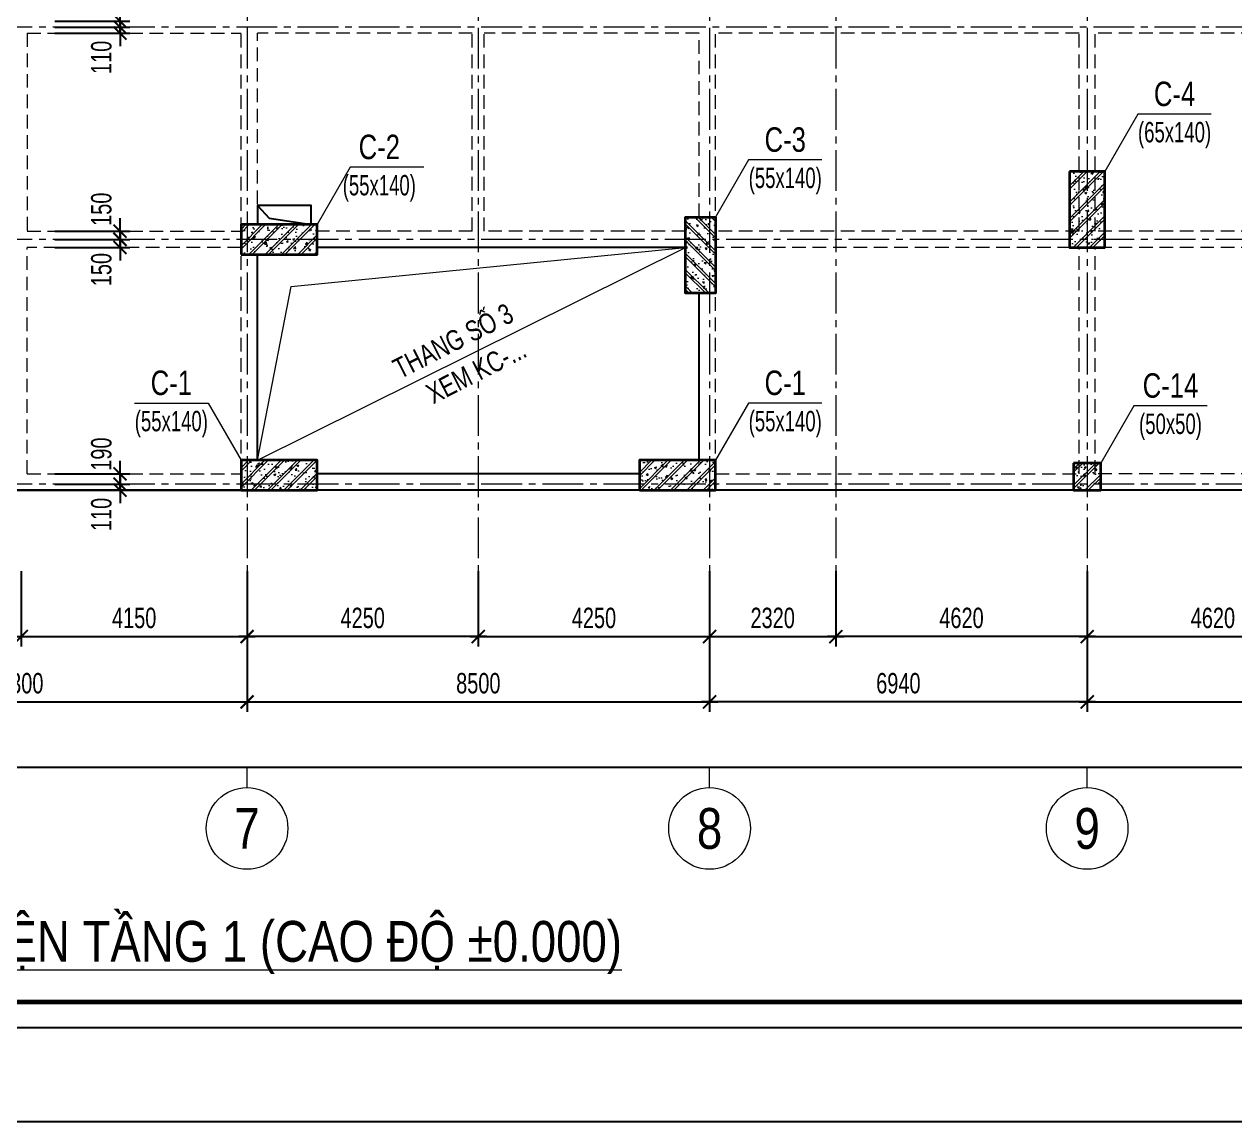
# Model space of a CAD drawing. Header units: millimetres. Extents: x 0 to 132533, y 0 to 93608.
# Drawn here: x 57692 to 79939, y 0 to 20172 of the extents above; entities that cross this region are included whole.
import ezdxf
from ezdxf.enums import TextEntityAlignment as Align

# ---------------------------------------------------------------- set-up
doc = ezdxf.new("R2010")
doc.units = ezdxf.units.MM
doc.header["$LTSCALE"] = 1000
doc.header["$MEASUREMENT"] = 0
doc.linetypes.add('CENTER2', pattern=[1.125, 0.75, -0.125, 0.125, -0.125])
doc.linetypes.add('HIDDEN', pattern=[0.375, 0.25, -0.125])
doc.layers.add('CDC-KHUNGTEN', color=7, linetype='Continuous')
doc.layers.add('TECH_HOLE', color=3, linetype='Continuous')
for name, color, linetype, lineweight in [('CDC.01.AXIS', 160, 'CENTER2', 13), ('CDC.02.DIM', 1, 'Continuous', 18), ('CDC.03.BORDER', 3, 'Continuous', 25), ('CDC.06.TEXT', 2, 'Continuous', 18), ('CDC.07.TEXTCOL', 3, 'Continuous', 18), ('CDC.09.COLUMN', 4, 'Continuous', 35), ('CDC.10.HATCH', 163, 'Continuous', 9), ('CDC.11.NOTE', 1, 'Continuous', 18), ('CDC.13.BEAM', 8, 'HIDDEN', 18), ('TEXTCOL_SHAPE', 6, 'Continuous', 20)]:
    doc.layers.add(name, color=color, linetype=linetype, lineweight=lineweight)
doc.styles.add('KCS_BIGTEXT', font='arial.ttf', dxfattribs={"width": 0.75})
doc.styles.add('KCS_SMTEXT', font='arial.ttf', dxfattribs={"width": 0.7})
doc.dimstyles.new('KCS_DIM150', dxfattribs={"dimscale": 150, "dimtxt": 2.5, "dimasz": 1.6, "dimexe": 1.2, "dimexo": 0, "dimgap": 1, "dimtad": 1, "dimdec": 0, "dimzin": 0, "dimdsep": 46, "dimtxsty": 'KCS_SMTEXT', "dimblk": 'ARCHTICK', "dimcen": 0, "dimdle": 1, "dimclrd": 1, "dimclre": 1, "dimclrt": 2, "dimadec": 0, "dimazin": 0, "dimtfac": 1, "dimtdec": 0, "dimtix": 1, "dimtmove": 2, "dimatfit": 3, "dimfxl": 1, "dimtolj": 1, "dimtzin": 0, "dimarcsym": 0})
pattern_1 = [(50, (428814.13, -433637.55), (358.63009, -31.37607), [37.5, -412.5]), (355, (428814.13, -433637.55), (-69.37567, 376.09607), [30, -330]), (100.4514, (428844.02, -433640.17), (289.2547, 344.71977), [31.8701, -350.57106]), (46.1842, (428814.13, -433537.55), (533.62052, -82.7595), [56.25, -618.75]), (96.6356, (428858.6, -433544.45), (467.33135, 487.05894), [47.80514, -525.8565]), (351.1842, (428814.13, -433537.55), (467.33097, 487.0593), [45, -495]), (21, (428864.13, -433562.55), (298.45353, -201.30945), [37.5, -412.5]), (326, (428864.13, -433562.55), (121.65767, 362.57502), [30, -330]), (71.4514, (428889, -433579.33), (420.11131, 161.26525), [31.8701, -350.57106]), (37.5, (428814.13, -433637.55), (6.079928, 166.446927), [0, -326, 0, -335, 0, -331.25]), (7.5, (428814.13, -433637.55), (131.53477, 197.205856), [0, -191, 0, -318.5, 0, -126.25]), (327.5, (428702.63, -433637.55), (266.911218, -11.277436), [0, -125, 0, -390, 0, -517.5]), (317.5, (428652.63, -433637.55), (291.59308, 50.05249), [0, -162.5, 0, -259, 0, -367.5]), (45, (428814.13, -433637.55), (-150.26019, 150.26019), []), (45, (428814.13, -433576.3), (-150.26019, 150.26019), [])]

# ---------------------------------------------------------------- blocks, each defined once
blk = doc.blocks.new('_ArchTick')
at = {"color": 0, "linetype": 'ByBlock', "const_width": 0.15}
blk.add_lwpolyline([(-0.5, -0.5), (0.5, 0.5)], dxfattribs=at)
blk = doc.blocks.new('*D38')
at = {"layer": 'CDC.02.DIM', "color": 1, "lineweight": -2, "transparency": 16777216}
for p, q in [((14307, 10117), (14307, 6337)), ((92667, 10117), (92667, 6337)), ((14157, 6517), (92817, 6517))]:
    blk.add_line(p, q, dxfattribs=at)
at = {"layer": 'Defpoints', "color": 0, "transparency": 16777216}
for p in [(14307, 10117), (92667, 10117), (92667, 6517)]:
    blk.add_point(p, dxfattribs=at)
at = {"layer": 'CDC.02.DIM', "color": 1, "lineweight": -2, "transparency": 16777216, "xscale": 240, "yscale": 240, "zscale": 240, "rotation": 180}
blk.add_blockref('_ArchTick', (14307, 6517), dxfattribs=at)
at = {"layer": 'CDC.02.DIM', "color": 1, "lineweight": -2, "transparency": 16777216, "xscale": 240, "yscale": 240, "zscale": 240}
blk.add_blockref('_ArchTick', (92667, 6517), dxfattribs=at)
at = {"layer": 'CDC.02.DIM', "color": 2, "transparency": 16777216, "insert": (53487, 6858), "char_height": 375, "attachment_point": 5, "style": 'KCS_SMTEXT'}
blk.add_mtext('\\A1;78360', dxfattribs=at)
blk = doc.blocks.new('*D52')
at = {"layer": 'CDC.02.DIM', "color": 1, "lineweight": -2, "transparency": 16777216}
for p, q in [((53487, 10117), (53487, 7537)), ((61787, 10117), (61787, 7537)), ((53337, 7717), (61937, 7717))]:
    blk.add_line(p, q, dxfattribs=at)
at = {"layer": 'Defpoints', "color": 0, "transparency": 16777216}
for p in [(53487, 10117), (61787, 10117), (61787, 7717)]:
    blk.add_point(p, dxfattribs=at)
at = {"layer": 'CDC.02.DIM', "color": 1, "lineweight": -2, "transparency": 16777216, "xscale": 240, "yscale": 240, "zscale": 240, "rotation": 180}
blk.add_blockref('_ArchTick', (53487, 7717), dxfattribs=at)
at = {"layer": 'CDC.02.DIM', "color": 1, "lineweight": -2, "transparency": 16777216, "xscale": 240, "yscale": 240, "zscale": 240}
blk.add_blockref('_ArchTick', (61787, 7717), dxfattribs=at)
at = {"layer": 'CDC.02.DIM', "color": 2, "transparency": 16777216, "insert": (57637, 8058), "char_height": 375, "attachment_point": 5, "style": 'KCS_SMTEXT'}
blk.add_mtext('\\A1;8300', dxfattribs=at)
blk = doc.blocks.new('*D58')
at = {"layer": 'CDC.02.DIM', "color": 1, "lineweight": -2, "transparency": 16777216}
for p, q in [((70287, 10117), (70287, 8737)), ((72607, 10117), (72607, 8737)), ((70137, 8917), (72757, 8917))]:
    blk.add_line(p, q, dxfattribs=at)
at = {"layer": 'Defpoints', "color": 0, "transparency": 16777216}
for p in [(70287, 10117), (72607, 10117), (72607, 8917)]:
    blk.add_point(p, dxfattribs=at)
at = {"layer": 'CDC.02.DIM', "color": 1, "lineweight": -2, "transparency": 16777216, "xscale": 240, "yscale": 240, "zscale": 240, "rotation": 180}
blk.add_blockref('_ArchTick', (70287, 8917), dxfattribs=at)
at = {"layer": 'CDC.02.DIM', "color": 1, "lineweight": -2, "transparency": 16777216, "xscale": 240, "yscale": 240, "zscale": 240}
blk.add_blockref('_ArchTick', (72607, 8917), dxfattribs=at)
at = {"layer": 'CDC.02.DIM', "color": 2, "transparency": 16777216, "insert": (71447, 9258), "char_height": 375, "attachment_point": 5, "style": 'KCS_SMTEXT'}
blk.add_mtext('\\A1;2320', dxfattribs=at)
blk = doc.blocks.new('*D59')
at = {"layer": 'CDC.02.DIM', "color": 1, "lineweight": -2, "transparency": 16777216}
for p, q in [((61787, 10117), (61787, 8737)), ((66037, 10117), (66037, 8737)), ((66187, 8917), (61637, 8917))]:
    blk.add_line(p, q, dxfattribs=at)
at = {"layer": 'Defpoints', "color": 0, "transparency": 16777216}
for p in [(61787, 10117), (66037, 10117), (61787, 8917)]:
    blk.add_point(p, dxfattribs=at)
at = {"layer": 'CDC.02.DIM', "color": 1, "lineweight": -2, "transparency": 16777216, "xscale": 240, "yscale": 240, "zscale": 240, "rotation": 180}
blk.add_blockref('_ArchTick', (61787, 8917), dxfattribs=at)
at = {"layer": 'CDC.02.DIM', "color": 1, "lineweight": -2, "transparency": 16777216, "xscale": 240, "yscale": 240, "zscale": 240}
blk.add_blockref('_ArchTick', (66037, 8917), dxfattribs=at)
at = {"layer": 'CDC.02.DIM', "color": 2, "transparency": 16777216, "insert": (63912, 9258), "char_height": 375, "attachment_point": 5, "style": 'KCS_SMTEXT'}
blk.add_mtext('\\A1;4250', dxfattribs=at)
blk = doc.blocks.new('*D60')
at = {"layer": 'CDC.02.DIM', "color": 1, "lineweight": -2, "transparency": 16777216}
for p, q in [((66037, 10117), (66037, 8737)), ((70287, 10117), (70287, 8737)), ((65887, 8917), (70437, 8917))]:
    blk.add_line(p, q, dxfattribs=at)
at = {"layer": 'Defpoints', "color": 0, "transparency": 16777216}
for p in [(66037, 10117), (70287, 10117), (70287, 8917)]:
    blk.add_point(p, dxfattribs=at)
at = {"layer": 'CDC.02.DIM', "color": 1, "lineweight": -2, "transparency": 16777216, "xscale": 240, "yscale": 240, "zscale": 240, "rotation": 180}
blk.add_blockref('_ArchTick', (66037, 8917), dxfattribs=at)
at = {"layer": 'CDC.02.DIM', "color": 1, "lineweight": -2, "transparency": 16777216, "xscale": 240, "yscale": 240, "zscale": 240}
blk.add_blockref('_ArchTick', (70287, 8917), dxfattribs=at)
at = {"layer": 'CDC.02.DIM', "color": 2, "transparency": 16777216, "insert": (68162, 9258), "char_height": 375, "attachment_point": 5, "style": 'KCS_SMTEXT'}
blk.add_mtext('\\A1;4250', dxfattribs=at)
blk = doc.blocks.new('*D61')
at = {"layer": 'CDC.02.DIM', "color": 1, "lineweight": -2, "transparency": 16777216}
for p, q in [((77227, 10117), (77227, 7537)), ((84167, 10117), (84167, 7537)), ((77077, 7717), (84317, 7717))]:
    blk.add_line(p, q, dxfattribs=at)
at = {"layer": 'Defpoints', "color": 0, "transparency": 16777216}
for p in [(77227, 10117), (84167, 10117), (84167, 7717)]:
    blk.add_point(p, dxfattribs=at)
at = {"layer": 'CDC.02.DIM', "color": 1, "lineweight": -2, "transparency": 16777216, "xscale": 240, "yscale": 240, "zscale": 240, "rotation": 180}
blk.add_blockref('_ArchTick', (77227, 7717), dxfattribs=at)
at = {"layer": 'CDC.02.DIM', "color": 1, "lineweight": -2, "transparency": 16777216, "xscale": 240, "yscale": 240, "zscale": 240}
blk.add_blockref('_ArchTick', (84167, 7717), dxfattribs=at)
at = {"layer": 'CDC.02.DIM', "color": 2, "transparency": 16777216, "insert": (80697, 8058), "char_height": 375, "attachment_point": 5, "style": 'KCS_SMTEXT'}
blk.add_mtext('\\A1;6940', dxfattribs=at)
blk = doc.blocks.new('*D62')
at = {"layer": 'CDC.02.DIM', "color": 1, "lineweight": -2, "transparency": 16777216}
for p, q in [((70287, 10117), (70287, 7537)), ((77227, 10117), (77227, 7537)), ((77377, 7717), (70137, 7717))]:
    blk.add_line(p, q, dxfattribs=at)
at = {"layer": 'Defpoints', "color": 0, "transparency": 16777216}
for p in [(70287, 10117), (77227, 10117), (70287, 7717)]:
    blk.add_point(p, dxfattribs=at)
at = {"layer": 'CDC.02.DIM', "color": 1, "lineweight": -2, "transparency": 16777216, "xscale": 240, "yscale": 240, "zscale": 240, "rotation": 180}
blk.add_blockref('_ArchTick', (70287, 7717), dxfattribs=at)
at = {"layer": 'CDC.02.DIM', "color": 1, "lineweight": -2, "transparency": 16777216, "xscale": 240, "yscale": 240, "zscale": 240}
blk.add_blockref('_ArchTick', (77227, 7717), dxfattribs=at)
at = {"layer": 'CDC.02.DIM', "color": 2, "transparency": 16777216, "insert": (73757, 8058), "char_height": 375, "attachment_point": 5, "style": 'KCS_SMTEXT'}
blk.add_mtext('\\A1;6940', dxfattribs=at)
blk = doc.blocks.new('*D63')
at = {"layer": 'CDC.02.DIM', "color": 1, "lineweight": -2, "transparency": 16777216}
for p, q in [((61787, 10117), (61787, 7537)), ((70287, 10117), (70287, 7537)), ((61637, 7717), (70437, 7717))]:
    blk.add_line(p, q, dxfattribs=at)
at = {"layer": 'Defpoints', "color": 0, "transparency": 16777216}
for p in [(61787, 10117), (70287, 10117), (70287, 7717)]:
    blk.add_point(p, dxfattribs=at)
at = {"layer": 'CDC.02.DIM', "color": 1, "lineweight": -2, "transparency": 16777216, "xscale": 240, "yscale": 240, "zscale": 240, "rotation": 180}
blk.add_blockref('_ArchTick', (61787, 7717), dxfattribs=at)
at = {"layer": 'CDC.02.DIM', "color": 1, "lineweight": -2, "transparency": 16777216, "xscale": 240, "yscale": 240, "zscale": 240}
blk.add_blockref('_ArchTick', (70287, 7717), dxfattribs=at)
at = {"layer": 'CDC.02.DIM', "color": 2, "transparency": 16777216, "insert": (66037, 8058), "char_height": 375, "attachment_point": 5, "style": 'KCS_SMTEXT'}
blk.add_mtext('\\A1;8500', dxfattribs=at)
blk = doc.blocks.new('*D65')
at = {"layer": 'CDC.02.DIM', "color": 1, "lineweight": -2, "transparency": 16777216}
for p, q in [((77227, 10117), (77227, 8737)), ((81847, 10117), (81847, 8737)), ((77077, 8917), (81997, 8917))]:
    blk.add_line(p, q, dxfattribs=at)
at = {"layer": 'Defpoints', "color": 0, "transparency": 16777216}
for p in [(77227, 10117), (81847, 10117), (81847, 8917)]:
    blk.add_point(p, dxfattribs=at)
at = {"layer": 'CDC.02.DIM', "color": 1, "lineweight": -2, "transparency": 16777216, "xscale": 240, "yscale": 240, "zscale": 240, "rotation": 180}
blk.add_blockref('_ArchTick', (77227, 8917), dxfattribs=at)
at = {"layer": 'CDC.02.DIM', "color": 1, "lineweight": -2, "transparency": 16777216, "xscale": 240, "yscale": 240, "zscale": 240}
blk.add_blockref('_ArchTick', (81847, 8917), dxfattribs=at)
at = {"layer": 'CDC.02.DIM', "color": 2, "transparency": 16777216, "insert": (79537, 9258), "char_height": 375, "attachment_point": 5, "style": 'KCS_SMTEXT'}
blk.add_mtext('\\A1;4620', dxfattribs=at)
blk = doc.blocks.new('*D66')
at = {"layer": 'CDC.02.DIM', "color": 1, "lineweight": -2, "transparency": 16777216}
for p, q in [((72607, 10117), (72607, 8737)), ((77227, 10117), (77227, 8737)), ((77377, 8917), (72457, 8917))]:
    blk.add_line(p, q, dxfattribs=at)
at = {"layer": 'Defpoints', "color": 0, "transparency": 16777216}
for p in [(72607, 10117), (77227, 10117), (72607, 8917)]:
    blk.add_point(p, dxfattribs=at)
at = {"layer": 'CDC.02.DIM', "color": 1, "lineweight": -2, "transparency": 16777216, "xscale": 240, "yscale": 240, "zscale": 240, "rotation": 180}
blk.add_blockref('_ArchTick', (72607, 8917), dxfattribs=at)
at = {"layer": 'CDC.02.DIM', "color": 1, "lineweight": -2, "transparency": 16777216, "xscale": 240, "yscale": 240, "zscale": 240}
blk.add_blockref('_ArchTick', (77227, 8917), dxfattribs=at)
at = {"layer": 'CDC.02.DIM', "color": 2, "transparency": 16777216, "insert": (74917, 9258), "char_height": 375, "attachment_point": 5, "style": 'KCS_SMTEXT'}
blk.add_mtext('\\A1;4620', dxfattribs=at)
blk = doc.blocks.new('*D67')
at = {"layer": 'CDC.02.DIM', "color": 1, "lineweight": -2, "transparency": 16777216}
for p, q in [((57637, 10117), (57637, 8737)), ((61787, 10117), (61787, 8737)), ((57487, 8917), (61937, 8917))]:
    blk.add_line(p, q, dxfattribs=at)
at = {"layer": 'Defpoints', "color": 0, "transparency": 16777216}
for p in [(57637, 10117), (61787, 10117), (61787, 8917)]:
    blk.add_point(p, dxfattribs=at)
at = {"layer": 'CDC.02.DIM', "color": 1, "lineweight": -2, "transparency": 16777216, "xscale": 240, "yscale": 240, "zscale": 240, "rotation": 180}
blk.add_blockref('_ArchTick', (57637, 8917), dxfattribs=at)
at = {"layer": 'CDC.02.DIM', "color": 1, "lineweight": -2, "transparency": 16777216, "xscale": 240, "yscale": 240, "zscale": 240}
blk.add_blockref('_ArchTick', (61787, 8917), dxfattribs=at)
at = {"layer": 'CDC.02.DIM', "color": 2, "transparency": 16777216, "insert": (59712, 9258), "char_height": 375, "attachment_point": 5, "style": 'KCS_SMTEXT'}
blk.add_mtext('\\A1;4150', dxfattribs=at)
blk = doc.blocks.new('*D68')
at = {"layer": 'CDC.02.DIM', "color": 1, "lineweight": -2, "transparency": 16777216}
for p, q in [((53487, 10117), (53487, 8737)), ((57637, 10117), (57637, 8737)), ((53337, 8917), (57787, 8917))]:
    blk.add_line(p, q, dxfattribs=at)
at = {"layer": 'Defpoints', "color": 0, "transparency": 16777216}
for p in [(53487, 10117), (57637, 10117), (57637, 8917)]:
    blk.add_point(p, dxfattribs=at)
at = {"layer": 'CDC.02.DIM', "color": 1, "lineweight": -2, "transparency": 16777216, "xscale": 240, "yscale": 240, "zscale": 240, "rotation": 180}
blk.add_blockref('_ArchTick', (53487, 8917), dxfattribs=at)
at = {"layer": 'CDC.02.DIM', "color": 1, "lineweight": -2, "transparency": 16777216, "xscale": 240, "yscale": 240, "zscale": 240}
blk.add_blockref('_ArchTick', (57637, 8917), dxfattribs=at)
at = {"layer": 'CDC.02.DIM', "color": 2, "transparency": 16777216, "insert": (55562, 9258), "char_height": 375, "attachment_point": 5, "style": 'KCS_SMTEXT'}
blk.add_mtext('\\A1;4150', dxfattribs=at)
blk = doc.blocks.new('*D70')
at = {"layer": 'CDC.02.DIM', "color": 1, "lineweight": -2, "transparency": 16777216}
for p, q in [((77227, 10117), (77227, 7537)), ((84167, 10117), (84167, 7537)), ((77077, 7717), (84317, 7717))]:
    blk.add_line(p, q, dxfattribs=at)
at = {"layer": 'Defpoints', "color": 0, "transparency": 16777216}
for p in [(77227, 10117), (84167, 10117), (84167, 7717)]:
    blk.add_point(p, dxfattribs=at)
at = {"layer": 'CDC.02.DIM', "color": 1, "lineweight": -2, "transparency": 16777216, "xscale": 240, "yscale": 240, "zscale": 240, "rotation": 180}
blk.add_blockref('_ArchTick', (77227, 7717), dxfattribs=at)
at = {"layer": 'CDC.02.DIM', "color": 1, "lineweight": -2, "transparency": 16777216, "xscale": 240, "yscale": 240, "zscale": 240}
blk.add_blockref('_ArchTick', (84167, 7717), dxfattribs=at)
at = {"layer": 'CDC.02.DIM', "color": 2, "transparency": 16777216, "insert": (80697, 8058), "char_height": 375, "attachment_point": 5, "style": 'KCS_SMTEXT'}
blk.add_mtext('\\A1;6940', dxfattribs=at)
blk = doc.blocks.new('*D71')
at = {"layer": 'CDC.02.DIM', "color": 1, "lineweight": -2, "transparency": 16777216}
for p, q in [((70287, 10117), (70287, 7537)), ((77227, 10117), (77227, 7537)), ((77377, 7717), (70137, 7717))]:
    blk.add_line(p, q, dxfattribs=at)
at = {"layer": 'Defpoints', "color": 0, "transparency": 16777216}
for p in [(70287, 10117), (77227, 10117), (70287, 7717)]:
    blk.add_point(p, dxfattribs=at)
at = {"layer": 'CDC.02.DIM', "color": 1, "lineweight": -2, "transparency": 16777216, "xscale": 240, "yscale": 240, "zscale": 240, "rotation": 180}
blk.add_blockref('_ArchTick', (70287, 7717), dxfattribs=at)
at = {"layer": 'CDC.02.DIM', "color": 1, "lineweight": -2, "transparency": 16777216, "xscale": 240, "yscale": 240, "zscale": 240}
blk.add_blockref('_ArchTick', (77227, 7717), dxfattribs=at)
at = {"layer": 'CDC.02.DIM', "color": 2, "transparency": 16777216, "insert": (73757, 8058), "char_height": 375, "attachment_point": 5, "style": 'KCS_SMTEXT'}
blk.add_mtext('\\A1;6940', dxfattribs=at)
blk = doc.blocks.new('*D72')
at = {"layer": 'CDC.02.DIM', "color": 1, "lineweight": -2, "transparency": 16777216}
for p, q in [((61787, 10117), (61787, 7537)), ((70287, 10117), (70287, 7537)), ((61637, 7717), (70437, 7717))]:
    blk.add_line(p, q, dxfattribs=at)
at = {"layer": 'Defpoints', "color": 0, "transparency": 16777216}
for p in [(61787, 10117), (70287, 10117), (70287, 7717)]:
    blk.add_point(p, dxfattribs=at)
at = {"layer": 'CDC.02.DIM', "color": 1, "lineweight": -2, "transparency": 16777216, "xscale": 240, "yscale": 240, "zscale": 240, "rotation": 180}
blk.add_blockref('_ArchTick', (61787, 7717), dxfattribs=at)
at = {"layer": 'CDC.02.DIM', "color": 1, "lineweight": -2, "transparency": 16777216, "xscale": 240, "yscale": 240, "zscale": 240}
blk.add_blockref('_ArchTick', (70287, 7717), dxfattribs=at)
at = {"layer": 'CDC.02.DIM', "color": 2, "transparency": 16777216, "insert": (66037, 8058), "char_height": 375, "attachment_point": 5, "style": 'KCS_SMTEXT'}
blk.add_mtext('\\A1;8500', dxfattribs=at)
blk = doc.blocks.new('*D152')
at = {"layer": 'CDC.02.DIM', "color": 1, "lineweight": -2, "transparency": 16777216}
for p, q in [((59452, 16217), (59452, 16457)), ((58252, 16217), (59632, 16217)), ((58252, 16067), (59632, 16067)), ((59452, 16067), (59452, 16217)), ((59452, 16067), (59452, 15827))]:
    blk.add_line(p, q, dxfattribs=at)
at = {"layer": 'Defpoints', "color": 0, "transparency": 16777216}
for p in [(58252, 16217), (58252, 16067), (59452, 16217)]:
    blk.add_point(p, dxfattribs=at)
at = {"layer": 'CDC.02.DIM', "color": 1, "lineweight": -2, "transparency": 16777216, "xscale": 240, "yscale": 240, "zscale": 240}
for p, rotation in [((59452, 16217), 270), ((59452, 16067), 90)]:
    blk.add_blockref('_ArchTick', p, dxfattribs=dict(at, rotation=rotation))
at = {"layer": 'CDC.02.DIM', "color": 2, "transparency": 16777216, "insert": (59110, 15662), "char_height": 375, "attachment_point": 5, "rotation": 90, "style": 'KCS_SMTEXT'}
blk.add_mtext('\\A1;150', dxfattribs=at)
blk = doc.blocks.new('*D153')
at = {"layer": 'CDC.02.DIM', "color": 1, "lineweight": -2, "transparency": 16777216}
for p, q in [((59452, 16367), (59452, 16607)), ((58252, 16367), (59632, 16367)), ((59452, 16367), (59452, 16217)), ((58252, 16217), (59632, 16217)), ((59452, 16217), (59452, 15977))]:
    blk.add_line(p, q, dxfattribs=at)
at = {"layer": 'Defpoints', "color": 0, "transparency": 16777216}
for p in [(58252, 16367), (58252, 16217), (59452, 16217)]:
    blk.add_point(p, dxfattribs=at)
at = {"layer": 'CDC.02.DIM', "color": 1, "lineweight": -2, "transparency": 16777216, "xscale": 240, "yscale": 240, "zscale": 240}
for p, rotation in [((59452, 16367), 270), ((59452, 16217), 90)]:
    blk.add_blockref('_ArchTick', p, dxfattribs=dict(at, rotation=rotation))
at = {"layer": 'CDC.02.DIM', "color": 2, "transparency": 16777216, "insert": (59110, 16771), "char_height": 375, "attachment_point": 5, "rotation": 90, "style": 'KCS_SMTEXT'}
blk.add_mtext('\\A1;150', dxfattribs=at)
blk = doc.blocks.new('*D154')
at = {"layer": 'CDC.02.DIM', "color": 1, "lineweight": -2, "transparency": 16777216}
for p, q in [((59452, 20117), (59452, 20357)), ((58252, 20117), (59632, 20117)), ((59452, 20007), (59452, 20117)), ((58252, 20007), (59632, 20007)), ((59452, 20007), (59452, 19767))]:
    blk.add_line(p, q, dxfattribs=at)
at = {"layer": 'Defpoints', "color": 0, "transparency": 16777216}
for p in [(58252, 20117), (59452, 20117), (58252, 20007)]:
    blk.add_point(p, dxfattribs=at)
at = {"layer": 'CDC.02.DIM', "color": 1, "lineweight": -2, "transparency": 16777216, "xscale": 240, "yscale": 240, "zscale": 240}
for p, rotation in [((59452, 20117), 270), ((59452, 20007), 90)]:
    blk.add_blockref('_ArchTick', p, dxfattribs=dict(at, rotation=rotation))
at = {"layer": 'CDC.02.DIM', "color": 2, "transparency": 16777216, "insert": (59110, 19562), "char_height": 375, "attachment_point": 5, "rotation": 90, "style": 'KCS_SMTEXT'}
blk.add_mtext('\\A1;110', dxfattribs=at)
blk = doc.blocks.new('*D155')
at = {"layer": 'CDC.02.DIM', "color": 1, "lineweight": -2, "transparency": 16777216}
for p, q in [((59452, 20227), (59452, 20467)), ((58252, 20227), (59632, 20227)), ((58252, 20117), (59632, 20117)), ((59452, 20227), (59452, 20117)), ((59452, 20117), (59452, 19877))]:
    blk.add_line(p, q, dxfattribs=at)
at = {"layer": 'Defpoints', "color": 0, "transparency": 16777216}
for p in [(58252, 20227), (58252, 20117), (59452, 20117)]:
    blk.add_point(p, dxfattribs=at)
at = {"layer": 'CDC.02.DIM', "color": 1, "lineweight": -2, "transparency": 16777216, "xscale": 240, "yscale": 240, "zscale": 240}
for p, rotation in [((59452, 20227), 270), ((59452, 20117), 90)]:
    blk.add_blockref('_ArchTick', p, dxfattribs=dict(at, rotation=rotation))
at = {"layer": 'CDC.02.DIM', "color": 2, "transparency": 16777216, "insert": (59110, 20671), "char_height": 375, "attachment_point": 5, "rotation": 90, "style": 'KCS_SMTEXT'}
blk.add_mtext('\\A1;110', dxfattribs=at)
blk = doc.blocks.new('*D156')
at = {"layer": 'CDC.02.DIM', "color": 1, "lineweight": -2, "transparency": 16777216}
for p, q in [((59452, 11717), (59452, 11957)), ((58252, 11717), (59632, 11717)), ((58252, 11607), (59632, 11607)), ((59452, 11607), (59452, 11717)), ((59452, 11607), (59452, 11367))]:
    blk.add_line(p, q, dxfattribs=at)
at = {"layer": 'Defpoints', "color": 0, "transparency": 16777216}
for p in [(58252, 11717), (58252, 11607), (59452, 11717)]:
    blk.add_point(p, dxfattribs=at)
at = {"layer": 'CDC.02.DIM', "color": 1, "lineweight": -2, "transparency": 16777216, "xscale": 240, "yscale": 240, "zscale": 240}
for p, rotation in [((59452, 11717), 270), ((59452, 11607), 90)]:
    blk.add_blockref('_ArchTick', p, dxfattribs=dict(at, rotation=rotation))
at = {"layer": 'CDC.02.DIM', "color": 2, "transparency": 16777216, "insert": (59110, 11162), "char_height": 375, "attachment_point": 5, "rotation": 90, "style": 'KCS_SMTEXT'}
blk.add_mtext('\\A1;110', dxfattribs=at)
blk = doc.blocks.new('*D157')
at = {"layer": 'CDC.02.DIM', "color": 1, "lineweight": -2, "transparency": 16777216}
for p, q in [((59452, 11907), (59452, 12147)), ((58252, 11907), (59632, 11907)), ((59452, 11907), (59452, 11717)), ((58252, 11717), (59632, 11717)), ((59452, 11717), (59452, 11477))]:
    blk.add_line(p, q, dxfattribs=at)
at = {"layer": 'Defpoints', "color": 0, "transparency": 16777216}
for p in [(58252, 11907), (58252, 11717), (59452, 11717)]:
    blk.add_point(p, dxfattribs=at)
at = {"layer": 'CDC.02.DIM', "color": 1, "lineweight": -2, "transparency": 16777216, "xscale": 240, "yscale": 240, "zscale": 240}
for p, rotation in [((59452, 11907), 270), ((59452, 11717), 90)]:
    blk.add_blockref('_ArchTick', p, dxfattribs=dict(at, rotation=rotation))
at = {"layer": 'CDC.02.DIM', "color": 2, "transparency": 16777216, "insert": (59110, 12271), "char_height": 375, "attachment_point": 5, "rotation": 90, "style": 'KCS_SMTEXT'}
blk.add_mtext('\\A1;190', dxfattribs=at)
blk = doc.blocks.new('Khung tên chuẩn')
at = {"layer": 'CDC-KHUNGTEN', "color": 8}
blk.add_lwpolyline([(75096, 1100), (83000, 1100), (83000, 58300), (3000, 58300), (3000, 1100), (75096, 1100)], dxfattribs=at)
at = {"layer": 'CDC-KHUNGTEN', "color": 255, "lineweight": 60}
blk.add_lwpolyline([(74900, 1400), (74900, 58000), (3300, 58000), (3300, 1400), (74900, 1400)], close=True, dxfattribs=at)
at = {"layer": 'Defpoints', "color": 1, "ltscale": 0.2}
blk.add_lwpolyline([(0, 0), (0, 59400), (84100, 59400), (84100, 0), (0, 0)], close=True, dxfattribs=at)

msp = doc.modelspace()

# ---------------------------------------------------------------- hatches: boundary and pattern name
at = {"layer": 'CDC.10.HATCH'}
h = msp.add_hatch(dxfattribs=at)
h.set_pattern_fill('BT-01', color=256, scale=50, pattern_type=2)
h.set_pattern_definition(pattern_1)
h.paths.add_polyline_path([(77551.5, 16066.5), (77551.5, 17466.5), (76901.5, 17466.5), (76901.5, 16066.5)])
h = msp.add_hatch(dxfattribs=at)
h.set_pattern_fill('BT-01', color=256, scale=50, pattern_type=2)
h.set_pattern_definition(pattern_1)
h.paths.add_polyline_path([(63076.5, 16491.5), (61676.5, 16491.5), (61676.5, 15941.5), (63076.5, 15941.5)])
h = msp.add_hatch(dxfattribs=at)
h.set_pattern_fill('BT-01', color=256, scale=50, pattern_type=2)
h.set_pattern_definition([(140, (549745.62, 463764.16), (31.37607, 358.63009), [37.5, -412.5]), (85, (549745.62, 463764.16), (-376.09607, -69.37567), [30, -330]), (190.4514, (549748.24, 463794.05), (-344.71977, 289.2547), [31.8701, -350.57106]), (136.1842, (549645.62, 463764.16), (82.7595, 533.62052), [56.25, -618.75]), (186.6356, (549652.5, 463808.63), (-487.05894, 467.33135), [47.80514, -525.8565]), (81.1842, (549645.6, 463764.16), (-487.0593, 467.33097), [45, -495]), (111, (549670.62, 463814.16), (201.30945, 298.45353), [37.5, -412.5]), (56, (549670.62, 463814.16), (-362.57502, 121.65767), [30, -330]), (161.4514, (549687.4, 463839.03), (-161.26525, 420.11131), [31.8701, -350.57106]), (127.5, (549745.62, 463764.16), (-166.446927, 6.079928), [0, -326, 0, -335, 0, -331.25]), (97.5, (549745.62, 463764.16), (-197.205856, 131.53477), [0, -191, 0, -318.5, 0, -126.25]), (57.5, (549745.62, 463652.66), (11.277436, 266.911218), [0, -125, 0, -390, 0, -517.5]), (47.5, (549745.62, 463602.66), (-50.05249, 291.593085), [0, -162.5, 0, -259, 0, -367.5]), (135, (549745.62, 463764.16), (-150.26019, -150.26019), []), (135, (549684.37, 463764.16), (-150.26019, -150.26019), [])])
h.paths.add_polyline_path([(69846.5, 16626.5), (69846.5, 15226.5), (70396.5, 15226.5), (70396.5, 16626.5)])
h = msp.add_hatch(dxfattribs=at)
h.set_pattern_fill('BT-01', color=256, scale=50, pattern_type=2)
h.set_pattern_definition([(50, (428814.13, -429302.55), (358.63009, -31.37607), [37.5, -412.5]), (355, (428814.13, -429302.55), (-69.37567, 376.09607), [30, -330]), (100.4514, (428844.02, -429305.17), (289.2547, 344.71977), [31.8701, -350.57106]), (46.1842, (428814.13, -429202.55), (533.62052, -82.7595), [56.25, -618.75]), (96.6356, (428858.6, -429209.45), (467.33135, 487.05894), [47.80514, -525.8565]), (351.1842, (428814.13, -429202.55), (467.33097, 487.0593), [45, -495]), (21, (428864.13, -429227.55), (298.45353, -201.30945), [37.5, -412.5]), (326, (428864.13, -429227.55), (121.65767, 362.57502), [30, -330]), (71.4514, (428889, -429244.33), (420.11131, 161.26525), [31.8701, -350.57106]), (37.5, (428814.13, -429302.55), (6.079928, 166.446927), [0, -326, 0, -335, 0, -331.25]), (7.5, (428814.13, -429302.55), (131.53477, 197.205856), [0, -191, 0, -318.5, 0, -126.25]), (327.5, (428702.63, -429302.55), (266.911218, -11.277436), [0, -125, 0, -390, 0, -517.5]), (317.5, (428652.63, -429302.55), (291.59308, 50.05249), [0, -162.5, 0, -259, 0, -367.5]), (45, (428814.13, -429302.55), (-150.26019, 150.26019), []), (45, (428814.13, -429241.3), (-150.26019, 150.26019), [])])
h.paths.add_polyline_path([(63076.5, 12156.5), (61676.5, 12156.5), (61676.5, 11606.5), (63076.5, 11606.5)])
h = msp.add_hatch(dxfattribs=at)
h.set_pattern_fill('BT-01', color=256, scale=50, pattern_type=2)
h.set_pattern_definition([(50, (421494.13, -429302.55), (358.63009, -31.37607), [37.5, -412.5]), (355, (421494.13, -429302.55), (-69.37567, 376.09607), [30, -330]), (100.4514, (421524.02, -429305.17), (289.2547, 344.71977), [31.8701, -350.57106]), (46.1842, (421494.13, -429202.55), (533.62052, -82.7595), [56.25, -618.75]), (96.6356, (421538.6, -429209.45), (467.33135, 487.05894), [47.80514, -525.8565]), (351.1842, (421494.13, -429202.55), (467.33097, 487.0593), [45, -495]), (21, (421544.13, -429227.55), (298.45353, -201.30945), [37.5, -412.5]), (326, (421544.13, -429227.55), (121.65767, 362.57502), [30, -330]), (71.4514, (421569, -429244.33), (420.11131, 161.26525), [31.8701, -350.57106]), (37.5, (421494.13, -429302.55), (6.079928, 166.446927), [0, -326, 0, -335, 0, -331.25]), (7.5, (421494.13, -429302.55), (131.53477, 197.205856), [0, -191, 0, -318.5, 0, -126.25]), (327.5, (421382.63, -429302.55), (266.911218, -11.277436), [0, -125, 0, -390, 0, -517.5]), (317.5, (421332.63, -429302.55), (291.59308, 50.05249), [0, -162.5, 0, -259, 0, -367.5]), (45, (421494.13, -429302.55), (-150.26019, 150.26019), []), (45, (421494.13, -429241.3), (-150.26019, 150.26019), [])])
h.paths.add_polyline_path([(70396.5, 12156.5), (68996.5, 12156.5), (68996.5, 11606.5), (70396.5, 11606.5)])
h = msp.add_hatch(dxfattribs=at)
h.set_pattern_fill('BT-01', color=256, scale=50, pattern_type=2)
h.set_pattern_definition([(50, (405124.13, -406707.55), (358.63009, -31.37607), [37.5, -412.5]), (355, (405124.13, -406707.55), (-69.37567, 376.09607), [30, -330]), (100.4514, (405154.02, -406710.17), (289.2547, 344.71977), [31.8701, -350.57106]), (46.1842, (405124.13, -406607.55), (533.62052, -82.7595), [56.25, -618.75]), (96.6356, (405168.6, -406614.45), (467.33135, 487.05894), [47.80514, -525.8565]), (351.1842, (405124.13, -406607.55), (467.331, 487.0593), [45, -495]), (21, (405174.13, -406632.55), (298.45353, -201.30945), [37.5, -412.5]), (326, (405174.13, -406632.55), (121.65767, 362.57502), [30, -330]), (71.4514, (405199, -406649.33), (420.11131, 161.26525), [31.8701, -350.57106]), (37.5, (405124.13, -406707.55), (6.079928, 166.446927), [0, -326, 0, -335, 0, -331.25]), (7.5, (405124.13, -406707.55), (131.53477, 197.205856), [0, -191, 0, -318.5, 0, -126.25]), (327.5, (405012.63, -406707.55), (266.911218, -11.277436), [0, -125, 0, -390, 0, -517.5]), (317.5, (404962.63, -406707.55), (291.59308, 50.05249), [0, -162.5, 0, -259, 0, -367.5]), (45, (405124.13, -406707.55), (-150.26019, 150.26019), []), (45, (405124.13, -406646.3), (-150.26019, 150.26019), [])])
h.paths.add_polyline_path([(76976.5, 12106.5), (76976.5, 11606.5), (77476.5, 11606.5), (77476.5, 12106.5)])

# ---------------------------------------------------------------- linework, layer by layer
at = {"layer": 'CDC.01.AXIS'}
for p, q in [((61786.5, 85356.5), (61786.5, 10116.5)), ((66036.5, 85356.5), (66036.5, 10116.5)), ((70286.5, 85356.5), (70286.5, 10116.5)), ((72606.5, 85356.5), (72606.5, 10116.5)), ((77226.5, 85356.5), (77226.5, 10116.5)), ((93840.4, 20116.5), (13229.2, 20116.5)), ((93840.4, 16216.5), (13229.2, 16216.5)), ((93840.4, 11716.5), (13229.2, 11716.5))]:
    msp.add_line(p, q, dxfattribs=at)
at = {"layer": 'CDC.02.DIM'}
for p, q in [((61786.5, 6141.5), (61786.5, 6516.5)), ((70286.5, 6141.5), (70286.5, 6516.5)), ((77226.5, 6141.5), (77226.5, 6516.5))]:
    msp.add_line(p, q, dxfattribs=at)
for centre in [(61786.5, 5391.5), (70286.5, 5391.5), (77226.5, 5391.5)]:
    msp.add_circle(centre, 750, dxfattribs=at)
at = {"layer": 'CDC.03.BORDER'}
for p, q in [((69846.5, 16066.5), (63076.5, 16066.5)), ((61976.5, 12156.5), (61976.5, 15941.5)), ((70096.5, 12156.5), (70096.5, 15226.5)), ((68996.5, 11906.5), (63076.5, 11906.5)), ((92776.5, 11606.5), (14196.5, 11606.5)), ((45296.5, 11606.5), (61676.5, 11606.5)), ((92776.5, 11606.5), (61676.5, 11606.5))]:
    msp.add_line(p, q, dxfattribs=at)
at = {"layer": 'CDC.07.TEXTCOL', "color": 8}
for p, q in [((78157.7, 18516.5), (77551.5, 17466.5)), ((79507.7, 18516.5), (78157.7, 18516.5)), ((71002.7, 17676.5), (70396.5, 16626.5)), ((72352.7, 17676.5), (71002.7, 17676.5)), ((63682.7, 17541.5), (63076.5, 16491.5)), ((65032.7, 17541.5), (63682.7, 17541.5)), ((59720.3, 13206.5), (61070.3, 13206.5)), ((61070.3, 13206.5), (61676.5, 12156.5)), ((71002.7, 13206.5), (70396.5, 12156.5)), ((72352.7, 13206.5), (71002.7, 13206.5)), ((78082.7, 13156.5), (77476.5, 12106.5)), ((79432.7, 13156.5), (78082.7, 13156.5))]:
    msp.add_line(p, q, dxfattribs=at)
at = {"layer": 'CDC.09.COLUMN'}
for points in [[(76901.5, 17466.5), (76901.5, 16066.5), (77551.5, 16066.5), (77551.5, 17466.5)], [(61676.5, 15941.5), (63076.5, 15941.5), (63076.5, 16491.5), (61676.5, 16491.5)], [(70396.5, 16626.5), (70396.5, 15226.5), (69846.5, 15226.5), (69846.5, 16626.5)], [(61676.5, 11606.5), (63076.5, 11606.5), (63076.5, 12156.5), (61676.5, 12156.5)], [(68996.5, 11606.5), (70396.5, 11606.5), (70396.5, 12156.5), (68996.5, 12156.5)], [(76976.5, 12106.5), (76976.5, 11606.5), (77476.5, 11606.5), (77476.5, 12106.5)]]:
    msp.add_lwpolyline(points, close=True, dxfattribs=at)
at = {"layer": 'CDC.11.NOTE'}
msp.add_line((61976.5, 12156.5), (69846.5, 16066.5), dxfattribs=at)
msp.add_lwpolyline([(61976.5, 12156.5), (62595.1, 15352), (69846.5, 16066.5)], dxfattribs=at)
at = {"layer": 'CDC.13.BEAM'}
for p, q in [((57746.5, 20006.5), (57746.5, 16366.5)), ((57746.5, 20006.5), (61676.5, 20006.5)), ((61676.5, 16366.5), (61676.5, 20006.5)), ((61976.5, 16491.5), (61976.5, 20006.5)), ((65926.5, 20006.5), (61976.5, 20006.5)), ((65926.5, 16366.5), (65926.5, 20006.5)), ((70096.5, 20006.5), (66146.5, 20006.5)), ((66146.5, 16366.5), (66146.5, 20006.5)), ((70096.5, 16626.5), (70096.5, 20006.5)), ((70396.5, 16366.5), (70396.5, 20006.5)), ((77076.5, 20006.5), (70396.5, 20006.5)), ((77076.5, 16366.5), (77076.5, 20006.5)), ((77376.5, 16366.5), (77376.5, 20006.5)), ((84056.5, 20006.5), (77376.5, 20006.5)), ((57746.5, 16366.5), (61676.5, 16366.5)), ((65926.5, 16366.5), (63076.5, 16366.5)), ((69846.5, 16366.5), (66146.5, 16366.5)), ((77076.5, 16366.5), (70396.5, 16366.5)), ((84056.5, 16366.5), (77376.5, 16366.5)), ((61676.5, 16066.5), (57746.5, 16066.5)), ((57746.5, 11906.5), (57746.5, 16066.5)), ((61676.5, 11906.5), (61676.5, 16066.5)), ((70396.5, 11906.5), (70396.5, 16066.5)), ((70396.5, 15436.5), (70396.5, 16066.5)), ((84056.5, 16066.5), (70396.5, 16066.5)), ((77076.5, 11906.5), (77076.5, 16066.5)), ((77376.5, 11906.5), (77376.5, 16066.5)), ((57746.5, 11906.5), (61676.5, 11906.5)), ((70396.5, 11906.5), (77076.5, 11906.5)), ((84056.5, 11906.5), (77376.5, 11906.5))]:
    msp.add_line(p, q, dxfattribs=at)
at = {"layer": 'TECH_HOLE'}
msp.add_lwpolyline([(61976.5, 16491.5), (62966.5, 16491.5), (62966.5, 16841.5), (61976.5, 16841.5)], close=True, dxfattribs=at)
at = {"layer": 'TECH_HOLE', "color": 1}
msp.add_lwpolyline([(61976.5, 16841.5), (62195.4, 16609.2), (62966.5, 16491.5)], dxfattribs=at)

# ---------------------------------------------------------------- block references
at = {"xscale": 1.575899999996182, "yscale": 1.575899999996182, "zscale": 1.575899999996182}
msp.add_blockref('Khung tên chuẩn', (0, 0), dxfattribs=at)

# ---------------------------------------------------------------- texts
at = {"layer": 'CDC.02.DIM', "color": 4, "style": 'KCS_BIGTEXT', "width": 0.8}
for s, p in [('7', (61786.5, 5391.5)), ('8', (70286.5, 5391.5)), ('9', (77226.5, 5391.5))]:
    msp.add_text(s, height=750, dxfattribs=at).set_placement(p, align=Align.MIDDLE)
at = {"layer": 'CDC.06.TEXT', "style": 'KCS_SMTEXT', "width": 0.75}
for s, p in [('THANG SỐ 3', (65548.8, 14399.7)), ('XEM KC-...', (65997.4, 13796.1))]:
    msp.add_text(s, height=375, rotation=27, dxfattribs=at).set_placement(p, align=Align.MIDDLE)
at = {"layer": 'CDC.06.TEXT', "color": 4, "style": 'KCS_BIGTEXT', "width": 0.8}
msp.add_text('%%UMẶT BẰNG BỐ TRÍ CẤU KIỆN TẦNG 1 (CAO ĐỘ %%P0.000)', height=750, dxfattribs=at).set_placement((57806.5, 3316.5), align=Align.MIDDLE)
at = {"layer": 'CDC.07.TEXTCOL', "style": 'KCS_SMTEXT', "width": 0.75}
for s, p in [('C-4', (78832.7, 18891.5)), ('C-3', (71677.7, 18051.5)), ('C-2', (64217.6, 17916.5)), ('C-1', (60395.3, 13581.5)), ('C-1', (71677.7, 13581.5)), ('C-14', (78757.7, 13531.5))]:
    msp.add_text(s, height=450, dxfattribs=at).set_placement(p, align=Align.MIDDLE)
at = {"layer": 'TEXTCOL_SHAPE', "style": 'KCS_SMTEXT', "width": 0.65}
for s, p in [('(65x140)', (78832.7, 18141.5)), ('(55x140)', (64217.6, 17166.5)), ('(55x140)', (71677.7, 17301.5)), ('(55x140)', (60395.3, 12831.5)), ('(55x140)', (71677.7, 12831.5)), ('(50x50)', (78757.7, 12781.5))]:
    msp.add_text(s, height=375, dxfattribs=at).set_placement(p, align=Align.MIDDLE)

# ---------------------------------------------------------------- dimensions: what is measured, and where the dimension line sits
at = {"layer": 'CDC.02.DIM'}
for base, p1, p2, angle, picture, middle in [((59451.7, 20116.5), (58251.7, 20226.5), (58251.7, 20116.5), 270, '*D155', (59110.2, 20670.7)), ((59451.7, 20116.5), (58251.7, 20006.5), (58251.7, 20116.5), 90, '*D154', (59110.2, 19562.4)), ((59451.7, 16216.5), (58251.7, 16366.5), (58251.7, 16216.5), 270, '*D153', (59110.2, 16770.7)), ((59451.7, 16216.5), (58251.7, 16066.5), (58251.7, 16216.5), 90, '*D152', (59110.2, 15662.4)), ((59451.7, 11716.5), (58251.7, 11906.5), (58251.7, 11716.5), 270, '*D157', (59110.2, 12270.7)), ((59451.7, 11716.5), (58251.7, 11606.5), (58251.7, 11716.5), 90, '*D156', (59110.2, 11162.4))]:
    dim = msp.add_linear_dim(base=base, p1=p1, p2=p2, angle=angle, dimstyle='KCS_DIM150', dxfattribs=at)
    dim.commit()
    dim.dimension.update_dxf_attribs({"geometry": picture, "text_midpoint": middle, "dimtype": 160})
for base, p1, p2, picture, middle in [((92666.5, 6516.5), (14306.5, 10116.5), (92666.5, 10116.5), '*D38', (53486.5, 6858.1)), ((61786.5, 7716.5), (53486.5, 10116.5), (61786.5, 10116.5), '*D52', (57636.5, 8058.1)), ((57636.5, 8916.5), (53486.5, 10116.5), (57636.5, 10116.5), '*D68', (55561.5, 9258)), ((61786.5, 8916.5), (57636.5, 10116.5), (61786.5, 10116.5), '*D67', (59711.5, 9258)), ((70286.5, 7716.5), (61786.5, 10116.5), (70286.5, 10116.5), '*D63', (66036.5, 8058)), ((70286.5, 7716.5), (61786.5, 10116.5), (70286.5, 10116.5), '*D72', (66036.5, 8058)), ((70286.5, 8916.5), (66036.5, 10116.5), (70286.5, 10116.5), '*D60', (68161.5, 9258)), ((72606.5, 8916.5), (70286.5, 10116.5), (72606.5, 10116.5), '*D58', (71446.5, 9258.1)), ((84166.5, 7716.5), (77226.5, 10116.5), (84166.5, 10116.5), '*D61', (80696.5, 8058)), ((81846.5, 8916.5), (77226.5, 10116.5), (81846.5, 10116.5), '*D65', (79536.5, 9258)), ((84166.5, 7716.5), (77226.5, 10116.5), (84166.5, 10116.5), '*D70', (80696.5, 8058))]:
    dim = msp.add_linear_dim(base=base, p1=p1, p2=p2, dimstyle='KCS_DIM150', dxfattribs=at)
    dim.commit()
    dim.dimension.update_dxf_attribs({"geometry": picture, "text_midpoint": middle})
for base, p1, p2, picture, middle in [((61786.5, 8916.5), (66036.5, 10116.5), (61786.5, 10116.5), '*D59', (63911.5, 9258)), ((70286.5, 7716.5), (77226.5, 10116.5), (70286.5, 10116.5), '*D62', (73756.5, 8058)), ((70286.5, 7716.5), (77226.5, 10116.5), (70286.5, 10116.5), '*D71', (73756.5, 8058)), ((72606.5, 8916.5), (77226.5, 10116.5), (72606.5, 10116.5), '*D66', (74916.5, 9258))]:
    dim = msp.add_linear_dim(base=base, p1=p1, p2=p2, angle=180, dimstyle='KCS_DIM150', dxfattribs=at)
    dim.commit()
    dim.dimension.update_dxf_attribs({"geometry": picture, "text_midpoint": middle})

doc.saveas('drawing.dxf')
